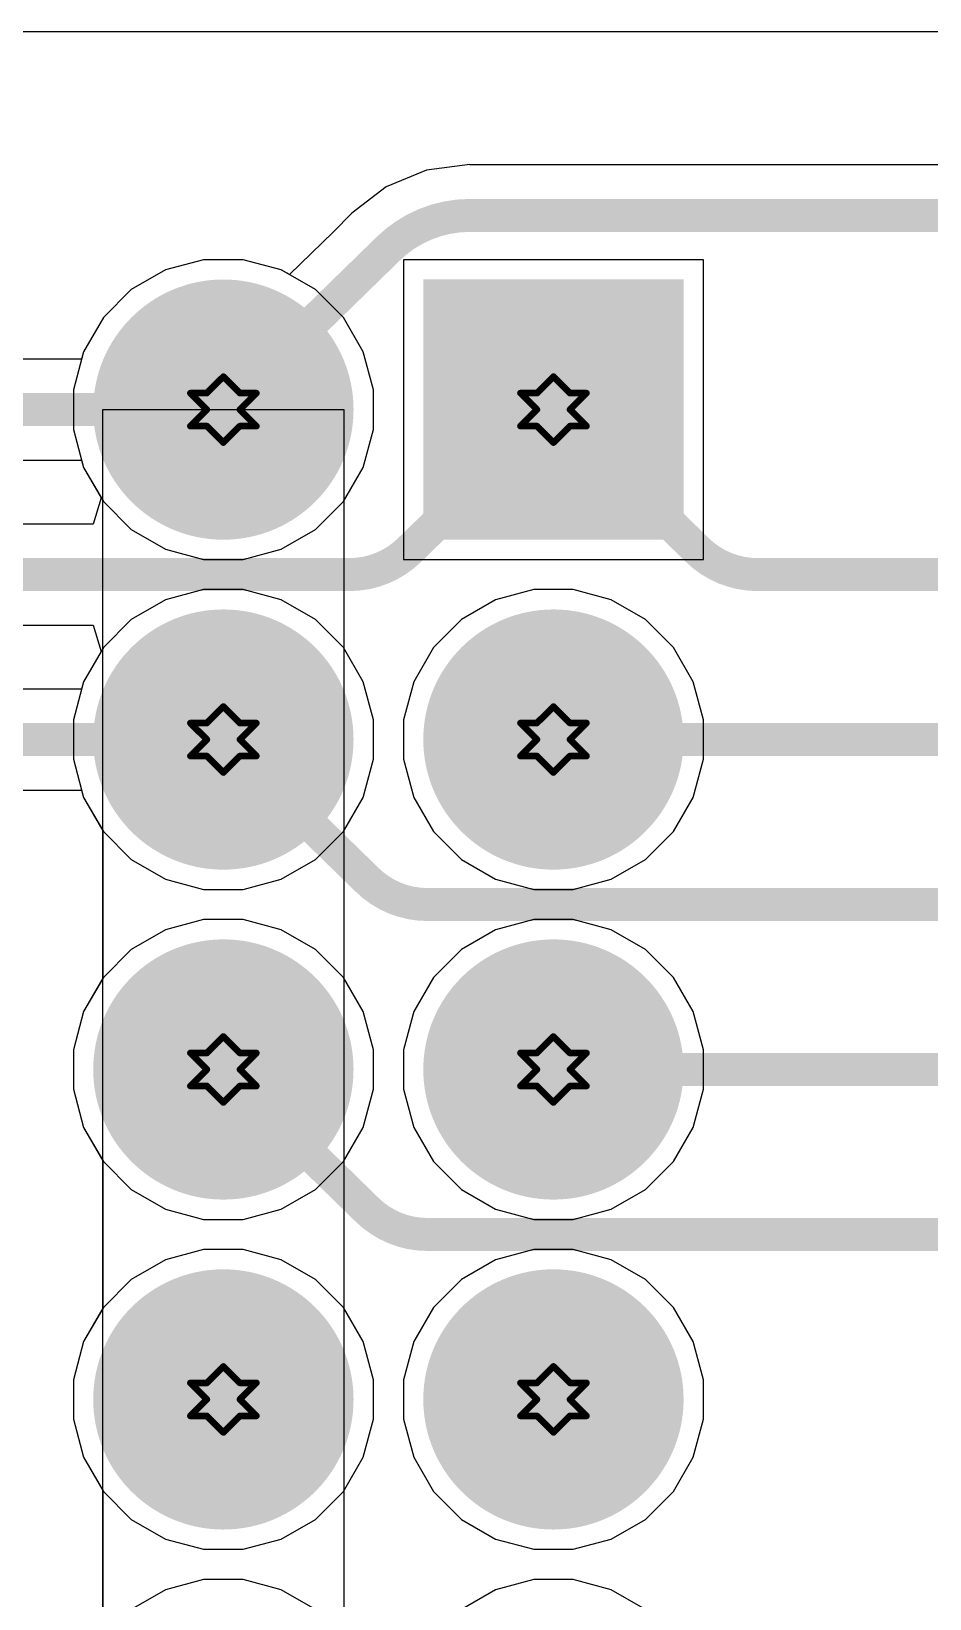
# Model space of a CAD drawing. Header units: inches. Extents: x -0.1 to 10.2, y 0 to 6.5.
# Drawn here: x 1.3166 to 1.5888, y 2.355 to 2.83 of the extents above; entities that cross this region are included whole.
import ezdxf

# ---------------------------------------------------------------- set-up
doc = ezdxf.new("R2010")
doc.units = ezdxf.units.IN
doc.header["$MEASUREMENT"] = 0
for name, color, linetype in [('Bottom Layer', 5, 'Continuous'), ('Bottom Solder', 6, 'Continuous'), ('Drill Drawing', 1, 'Continuous'), ('Multi-Layer', 9, 'Continuous'), ('Pad Holes', 156, 'Continuous'), ('Top Layer', 1, 'Continuous'), ('Top Solder', 216, 'Continuous')]:
    doc.layers.add(name, color=color, linetype=linetype)

# ---------------------------------------------------------------- blocks, each defined once
blk = doc.blocks.new('X9555WV_2_12_6TV01_B_56')
at = {"layer": 'Bottom Layer'}
blk.add_hatch(color=5, dxfattribs=at).paths.add_polyline_path([(-0.514569, 0.08543), (-0.514569, 0.014564), (-0.585435, 0.014564), (-0.585435, 0.08543)])
h = blk.add_hatch(color=5, dxfattribs=at)
edge = h.paths.add_edge_path()
edge.add_arc((-0.450002, 0.049997), 0.035433, 0, 360)
h = blk.add_hatch(color=5, dxfattribs=at)
edge = h.paths.add_edge_path()
edge.add_arc((-0.3500019, 0.049997), 0.035433, 0, 360)
h = blk.add_hatch(color=5, dxfattribs=at)
edge = h.paths.add_edge_path()
edge.add_arc((-0.250002, 0.049997), 0.035433, 0, 360)
h = blk.add_hatch(color=5, dxfattribs=at)
edge = h.paths.add_edge_path()
edge.add_arc((-0.550002, -0.050003), 0.035433, 0, 360)
h = blk.add_hatch(color=5, dxfattribs=at)
edge = h.paths.add_edge_path()
edge.add_arc((-0.450002, -0.050003), 0.035433, 0, 360)
h = blk.add_hatch(color=5, dxfattribs=at)
edge = h.paths.add_edge_path()
edge.add_arc((-0.3500019, -0.0500029), 0.035433, 0, 360)
h = blk.add_hatch(color=5, dxfattribs=at)
edge = h.paths.add_edge_path()
edge.add_arc((-0.250002, -0.050003), 0.035433, 0, 360)
at = {"layer": 'Bottom Solder'}
blk.add_hatch(color=6, dxfattribs=at).paths.add_polyline_path([(-0.510569, 0.08943), (-0.510569, 0.010564), (-0.589435, 0.010564), (-0.589435, 0.08943)])
h = blk.add_hatch(color=6, dxfattribs=at)
edge = h.paths.add_edge_path()
edge.add_arc((-0.450002, 0.049997), 0.039433, 0, 360)
h = blk.add_hatch(color=6, dxfattribs=at)
edge = h.paths.add_edge_path()
edge.add_arc((-0.3500019, 0.049997), 0.039433, 0, 360)
h = blk.add_hatch(color=6, dxfattribs=at)
edge = h.paths.add_edge_path()
edge.add_arc((-0.250002, 0.049997), 0.039433, 0, 360)
h = blk.add_hatch(color=6, dxfattribs=at)
edge = h.paths.add_edge_path()
edge.add_arc((-0.550002, -0.050003), 0.039433, 0, 360)
h = blk.add_hatch(color=6, dxfattribs=at)
edge = h.paths.add_edge_path()
edge.add_arc((-0.450002, -0.050003), 0.039433, 0, 360)
h = blk.add_hatch(color=6, dxfattribs=at)
edge = h.paths.add_edge_path()
edge.add_arc((-0.3500019, -0.0500029), 0.039433, 0, 360)
h = blk.add_hatch(color=6, dxfattribs=at)
edge = h.paths.add_edge_path()
edge.add_arc((-0.250002, -0.050003), 0.039433, 0, 360)
at = {"layer": 'Multi-Layer'}
blk.add_hatch(color=9, dxfattribs=at).paths.add_polyline_path([(-0.514569, 0.08543), (-0.514569, 0.014564), (-0.585435, 0.014564), (-0.585435, 0.08543)])
h = blk.add_hatch(color=9, dxfattribs=at)
edge = h.paths.add_edge_path()
edge.add_arc((-0.450002, 0.049997), 0.035433, 0, 360)
h = blk.add_hatch(color=9, dxfattribs=at)
edge = h.paths.add_edge_path()
edge.add_arc((-0.3500019, 0.049997), 0.035433, 0, 360)
h = blk.add_hatch(color=9, dxfattribs=at)
edge = h.paths.add_edge_path()
edge.add_arc((-0.250002, 0.049997), 0.035433, 0, 360)
h = blk.add_hatch(color=9, dxfattribs=at)
edge = h.paths.add_edge_path()
edge.add_arc((-0.550002, -0.050003), 0.035433, 0, 360)
h = blk.add_hatch(color=9, dxfattribs=at)
edge = h.paths.add_edge_path()
edge.add_arc((-0.450002, -0.050003), 0.035433, 0, 360)
h = blk.add_hatch(color=9, dxfattribs=at)
edge = h.paths.add_edge_path()
edge.add_arc((-0.3500019, -0.0500029), 0.035433, 0, 360)
h = blk.add_hatch(color=9, dxfattribs=at)
edge = h.paths.add_edge_path()
edge.add_arc((-0.250002, -0.050003), 0.035433, 0, 360)
at = {"layer": 'Pad Holes'}
h = blk.add_hatch(color=7, dxfattribs=at)
edge = h.paths.add_edge_path()
edge.add_arc((-0.55, 0.05), 0.021654, 0, 360)
h = blk.add_hatch(color=7, dxfattribs=at)
edge = h.paths.add_edge_path()
edge.add_arc((-0.45, 0.05), 0.021654, 0, 360)
h = blk.add_hatch(color=7, dxfattribs=at)
edge = h.paths.add_edge_path()
edge.add_arc((-0.3499999, 0.05), 0.021654, 0, 360)
h = blk.add_hatch(color=7, dxfattribs=at)
edge = h.paths.add_edge_path()
edge.add_arc((-0.25, 0.05), 0.021654, 0, 360)
h = blk.add_hatch(color=7, dxfattribs=at)
edge = h.paths.add_edge_path()
edge.add_arc((-0.55, -0.05), 0.021654, 0, 360)
h = blk.add_hatch(color=7, dxfattribs=at)
edge = h.paths.add_edge_path()
edge.add_arc((-0.45, -0.05), 0.021654, 0, 360)
h = blk.add_hatch(color=7, dxfattribs=at)
edge = h.paths.add_edge_path()
edge.add_arc((-0.3499999, -0.0499999), 0.021654, 0, 360)
h = blk.add_hatch(color=7, dxfattribs=at)
edge = h.paths.add_edge_path()
edge.add_arc((-0.25, -0.05), 0.021654, 0, 360)
at = {"layer": 'Top Layer'}
blk.add_hatch(color=1, dxfattribs=at).paths.add_polyline_path([(-0.514569, 0.08543), (-0.514569, 0.014564), (-0.585435, 0.014564), (-0.585435, 0.08543)])
h = blk.add_hatch(color=1, dxfattribs=at)
edge = h.paths.add_edge_path()
edge.add_arc((-0.450002, 0.049997), 0.035433, 0, 360)
h = blk.add_hatch(color=1, dxfattribs=at)
edge = h.paths.add_edge_path()
edge.add_arc((-0.3500019, 0.049997), 0.035433, 0, 360)
h = blk.add_hatch(color=1, dxfattribs=at)
edge = h.paths.add_edge_path()
edge.add_arc((-0.250002, 0.049997), 0.035433, 0, 360)
h = blk.add_hatch(color=1, dxfattribs=at)
edge = h.paths.add_edge_path()
edge.add_arc((-0.550002, -0.050003), 0.035433, 0, 360)
h = blk.add_hatch(color=1, dxfattribs=at)
edge = h.paths.add_edge_path()
edge.add_arc((-0.450002, -0.050003), 0.035433, 0, 360)
h = blk.add_hatch(color=1, dxfattribs=at)
edge = h.paths.add_edge_path()
edge.add_arc((-0.3500019, -0.0500029), 0.035433, 0, 360)
h = blk.add_hatch(color=1, dxfattribs=at)
edge = h.paths.add_edge_path()
edge.add_arc((-0.250002, -0.050003), 0.035433, 0, 360)
at = {"layer": 'Top Solder'}
blk.add_hatch(color=216, dxfattribs=at).paths.add_polyline_path([(-0.510569, 0.08943), (-0.510569, 0.010564), (-0.589435, 0.010564), (-0.589435, 0.08943)])
h = blk.add_hatch(color=216, dxfattribs=at)
edge = h.paths.add_edge_path()
edge.add_arc((-0.450002, 0.049997), 0.039433, 0, 360)
h = blk.add_hatch(color=216, dxfattribs=at)
edge = h.paths.add_edge_path()
edge.add_arc((-0.3500019, 0.049997), 0.039433, 0, 360)
h = blk.add_hatch(color=216, dxfattribs=at)
edge = h.paths.add_edge_path()
edge.add_arc((-0.250002, 0.049997), 0.039433, 0, 360)
h = blk.add_hatch(color=216, dxfattribs=at)
edge = h.paths.add_edge_path()
edge.add_arc((-0.550002, -0.050003), 0.039433, 0, 360)
h = blk.add_hatch(color=216, dxfattribs=at)
edge = h.paths.add_edge_path()
edge.add_arc((-0.450002, -0.050003), 0.039433, 0, 360)
h = blk.add_hatch(color=216, dxfattribs=at)
edge = h.paths.add_edge_path()
edge.add_arc((-0.3500019, -0.0500029), 0.039433, 0, 360)
h = blk.add_hatch(color=216, dxfattribs=at)
edge = h.paths.add_edge_path()
edge.add_arc((-0.250002, -0.050003), 0.039433, 0, 360)

msp = doc.modelspace()

# ---------------------------------------------------------------- linework, layer by layer
at = {"layer": 'Bottom Layer'}
for p, q in [((0.0152939, 2.83), (4.4234547, 2.83)), ((1.4494945, 2.7896446), (1.4363377, 2.7879125)), ((1.4495393, 2.7895036), (1.4494945, 2.7896446)), ((2.242544, 2.7895036), (1.4495393, 2.7895036)), ((1.4363377, 2.7879125), (1.4240774, 2.7828341)), ((1.4240774, 2.7828341), (1.413681, 2.7748566)), ((1.4136809, 2.7748567), (1.408042, 2.7691815)), ((1.413681, 2.7748566), (1.4136809, 2.7748567)), ((1.408042, 2.7691815), (1.3948114, 2.756264)), ((1.3688183, 2.7607893), (1.3572632, 2.7576931)), ((1.3807811, 2.7607893), (1.3688183, 2.7607893)), ((1.3923362, 2.7576931), (1.3807811, 2.7607893)), ((1.3572632, 2.7576931), (1.3469032, 2.7517117)), ((1.3948114, 2.756264), (1.3923362, 2.7576931)), ((1.3469032, 2.7517117), (1.3384443, 2.7432528)), ((1.3384443, 2.7432528), (1.3324629, 2.7328928)), ((1.3324629, 2.7328928), (1.3318615, 2.7306482)), ((1.3318615, 2.7306482), (0.9933067, 2.7306482)), ((1.3383028, 2.2816161), (1.3383028, 2.7153543)), ((1.3383028, 2.7153543), (1.4113028, 2.7153543)), ((1.4113028, 2.7153543), (1.4113028, 2.2816161)), ((0.9933067, 2.7000604), (1.3318625, 2.7000604)), ((1.3318625, 2.7000604), (1.3324629, 2.6978198)), ((1.3324629, 2.6978198), (1.3377609, 2.6886434)), ((1.3377609, 2.6886434), (1.3353643, 2.6806434)), ((1.3353643, 2.6806434), (0.8938316, 2.6806434)), ((0.8938316, 2.6500556), (1.3353466, 2.6500556)), ((1.3353466, 2.6500556), (1.3377531, 2.6420556)), ((1.3377531, 2.6420556), (1.3324629, 2.6328928)), ((1.3324629, 2.6328928), (1.3318615, 2.6306482)), ((1.3318615, 2.6306482), (0.935433, 2.6306482)), ((0.935433, 2.6000604), (1.3318625, 2.6000604)), ((1.3318625, 2.6000604), (1.3324629, 2.5978198)), ((1.3324629, 2.5978198), (1.3383028, 2.5877049)), ((1.3383028, 2.5877049), (1.3383028, 2.5430074)), ((1.3383028, 2.5430074), (1.332463, 2.5328927)), ((1.332463, 2.5328927), (1.3293668, 2.5213376)), ((1.3293668, 2.5213376), (1.3293668, 2.5093748)), ((1.3293668, 2.5093748), (1.332463, 2.4978197)), ((1.332463, 2.4978197), (1.3383028, 2.487705)), ((1.3383028, 2.487705), (1.3383028, 2.4430077)), ((1.3383028, 2.4430077), (1.3324629, 2.4328928)), ((1.3324629, 2.4328928), (1.3293667, 2.4213377)), ((1.3293667, 2.4213377), (1.3293667, 2.4093749)), ((1.3293667, 2.4093749), (1.3324629, 2.3978198)), ((1.3324629, 2.3978198), (1.3383028, 2.3877049)), ((1.3383028, 2.3877049), (1.3383028, 2.3430077))]:
    msp.add_line(p, q, dxfattribs=at)
at = {"layer": 'Bottom Layer', "const_width": 0.01}
for points in [[(1.4245446, 2.7639223, -0.1980702485050848), (1.4494945, 2.7742097)], [(1.4312944, 2.6728736, -0.1975613596930076), (1.4129949, 2.6653494)], [(1.5366055, 2.6653543, -0.1975613596930076), (1.518306, 2.6728785)], [(1.4366075, 2.5653523, -0.1975613596930074), (1.418308, 2.5728765)], [(1.4366076, 2.4653522, -0.1975613596930074), (1.4183081, 2.4728764)]]:
    msp.add_lwpolyline(points, format="xyb", dxfattribs=at)
for points in [[(1.4494945, 2.7742096), (1.4495392, 2.7742097)], [(1.4495392, 2.7742097), (2.2425441, 2.7742097)], [(1.3748027, 2.7153543), (1.4243573, 2.7637363)], [(1.4243573, 2.7637363), (1.4245446, 2.7639223)], [(0.9933067, 2.7153543), (1.3747977, 2.7153543)], [(1.4314328, 2.6730106), (1.4747977, 2.7153494)], [(1.4748027, 2.7153543), (1.5181676, 2.6730155)], [(0.8938316, 2.6653495), (1.4129501, 2.6653495)], [(1.5366503, 2.6653544), (2.3578768, 2.6653544)], [(0.9198815, 2.6153543), (1.3748027, 2.6153543)], [(1.3747997, 2.6153523), (1.3748027, 2.6153543)], [(1.3748027, 2.6153543), (1.4181696, 2.5730135)], [(1.4748027, 2.6153543), (1.8647634, 2.6153543)], [(1.4181696, 2.5730135), (1.418308, 2.5728765)], [(1.4366075, 2.5653523), (2.2578768, 2.5653523)], [(1.3747998, 2.5153522), (1.3748028, 2.5153542)], [(1.3748028, 2.5153542), (1.4181697, 2.4730134)], [(1.4748027, 2.5153543), (1.9647634, 2.5153543)], [(1.4181697, 2.4730134), (1.4183081, 2.4728764)], [(1.4366076, 2.4653522), (1.4366524, 2.4653523)], [(1.4366524, 2.4653523), (1.9147634, 2.4653523)]]:
    msp.add_lwpolyline(points, dxfattribs=at)
at = {"layer": 'Bottom Layer', "const_width": 0.005}
for points in [[(1.4469945, 2.7742097, 1), (1.4519945, 2.7742097, 1)], [(1.4469945, 2.7742096, 1), (1.4519945, 2.7742096, 1)], [(1.4470392, 2.7742097, 1), (1.4520392, 2.7742097, 1)], [(1.4470392, 2.7742097, 1), (1.4520392, 2.7742097, 1)], [(1.4218573, 2.7637363, 1), (1.4268573, 2.7637363, 1)], [(1.4218573, 2.7637363, 1), (1.4268573, 2.7637363, 1)], [(1.4220446, 2.7639223, 1), (1.4270446, 2.7639223, 1)], [(1.4220446, 2.7639223, 1), (1.4270446, 2.7639223, 1)], [(1.3722977, 2.7153543, 1), (1.3772977, 2.7153543, 1)], [(1.3723027, 2.7153543, 1), (1.3773027, 2.7153543, 1)], [(1.4722977, 2.7153494, 1), (1.4772977, 2.7153494, 1)], [(1.4723027, 2.7153543, 1), (1.4773027, 2.7153543, 1)], [(1.4287944, 2.6728736, 1), (1.4337944, 2.6728736, 1)], [(1.4289328, 2.6730106, 1), (1.4339328, 2.6730106, 1)], [(1.5156676, 2.6730155, 1), (1.5206676, 2.6730155, 1)], [(1.515806, 2.6728785, 1), (1.520806, 2.6728785, 1)], [(1.4104501, 2.6653495, 1), (1.4154501, 2.6653495, 1)], [(1.4104949, 2.6653494, 1), (1.4154949, 2.6653494, 1)], [(1.5341055, 2.6653543, 1), (1.5391055, 2.6653543, 1)], [(1.5341503, 2.6653544, 1), (1.5391503, 2.6653544, 1)], [(1.3722997, 2.6153523, 1), (1.3772997, 2.6153523, 1)], [(1.3723027, 2.6153543, 1), (1.3773027, 2.6153543, 1)], [(1.3723027, 2.6153543, 1), (1.3773027, 2.6153543, 1)], [(1.3723027, 2.6153543, 1), (1.3773027, 2.6153543, 1)], [(1.4723027, 2.6153543, 1), (1.4773027, 2.6153543, 1)], [(1.4156696, 2.5730135, 1), (1.4206696, 2.5730135, 1)], [(1.4156696, 2.5730135, 1), (1.4206696, 2.5730135, 1)], [(1.415808, 2.5728765, 1), (1.420808, 2.5728765, 1)], [(1.415808, 2.5728765, 1), (1.420808, 2.5728765, 1)], [(1.4341075, 2.5653523, 1), (1.4391075, 2.5653523, 1)], [(1.4341075, 2.5653523, 1), (1.4391075, 2.5653523, 1)], [(1.3722998, 2.5153522, 1), (1.3772998, 2.5153522, 1)], [(1.3723028, 2.5153542, 1), (1.3773028, 2.5153542, 1)], [(1.3723028, 2.5153542, 1), (1.3773028, 2.5153542, 1)], [(1.4723027, 2.5153543, 1), (1.4773027, 2.5153543, 1)], [(1.4156697, 2.4730134, 1), (1.4206697, 2.4730134, 1)], [(1.4156697, 2.4730134, 1), (1.4206697, 2.4730134, 1)], [(1.4158081, 2.4728764, 1), (1.4208081, 2.4728764, 1)], [(1.4158081, 2.4728764, 1), (1.4208081, 2.4728764, 1)], [(1.4341076, 2.4653522, 1), (1.4391076, 2.4653522, 1)], [(1.4341076, 2.4653522, 1), (1.4391076, 2.4653522, 1)], [(1.4341524, 2.4653523, 1), (1.4391524, 2.4653523, 1)], [(1.4341524, 2.4653523, 1), (1.4391524, 2.4653523, 1)]]:
    msp.add_lwpolyline(points, format="xyb", close=True, dxfattribs=at)
at = {"layer": 'Drill Drawing', "const_width": 0.002}
for points in [[(1.3698027, 2.7203543), (1.3748027, 2.7253543)], [(1.3748027, 2.7253543), (1.3798027, 2.7203543)], [(1.4698027, 2.7203543), (1.4748027, 2.7253543)], [(1.4748027, 2.7253543), (1.4798027, 2.7203543)], [(1.3648027, 2.7203543), (1.3698027, 2.7153543)], [(1.3648027, 2.7203543), (1.3698027, 2.7203543)], [(1.3798027, 2.7203543), (1.3848027, 2.7203543)], [(1.3798027, 2.7153543), (1.3848027, 2.7203543)], [(1.4648027, 2.7203543), (1.4698027, 2.7153543)], [(1.4648027, 2.7203543), (1.4698027, 2.7203543)], [(1.4798027, 2.7203543), (1.4848027, 2.7203543)], [(1.4798027, 2.7153543), (1.4848027, 2.7203543)], [(1.3648027, 2.7103543), (1.3698027, 2.7153543)], [(1.3798027, 2.7153543), (1.3848027, 2.7103543)], [(1.4648027, 2.7103543), (1.4698027, 2.7153543)], [(1.4798027, 2.7153543), (1.4848027, 2.7103543)], [(1.3648027, 2.7103543), (1.3698027, 2.7103543)], [(1.3698027, 2.7103543), (1.3748027, 2.7053543)], [(1.3748027, 2.7053543), (1.3798027, 2.7103543)], [(1.3798027, 2.7103543), (1.3848027, 2.7103543)], [(1.4648027, 2.7103543), (1.4698027, 2.7103543)], [(1.4698027, 2.7103543), (1.4748027, 2.7053543)], [(1.4748027, 2.7053543), (1.4798027, 2.7103543)], [(1.4798027, 2.7103543), (1.4848027, 2.7103543)], [(1.3698027, 2.6203543), (1.3748027, 2.6253543)], [(1.3748027, 2.6253543), (1.3798027, 2.6203543)], [(1.4698027, 2.6203543), (1.4748027, 2.6253543)], [(1.4748027, 2.6253543), (1.4798027, 2.6203543)], [(1.3648027, 2.6203543), (1.3698027, 2.6153543)], [(1.3648027, 2.6203543), (1.3698027, 2.6203543)], [(1.3798027, 2.6203543), (1.3848027, 2.6203543)], [(1.3798027, 2.6153543), (1.3848027, 2.6203543)], [(1.4648027, 2.6203543), (1.4698027, 2.6153543)], [(1.4648027, 2.6203543), (1.4698027, 2.6203543)], [(1.4798027, 2.6203543), (1.4848027, 2.6203543)], [(1.4798027, 2.6153543), (1.4848027, 2.6203543)], [(1.3648027, 2.6103543), (1.3698027, 2.6153543)], [(1.3798027, 2.6153543), (1.3848027, 2.6103543)], [(1.4648027, 2.6103543), (1.4698027, 2.6153543)], [(1.4798027, 2.6153543), (1.4848027, 2.6103543)], [(1.3648027, 2.6103543), (1.3698027, 2.6103543)], [(1.3698027, 2.6103543), (1.3748027, 2.6053543)], [(1.3748027, 2.6053543), (1.3798027, 2.6103543)], [(1.3798027, 2.6103543), (1.3848027, 2.6103543)], [(1.4648027, 2.6103543), (1.4698027, 2.6103543)], [(1.4698027, 2.6103543), (1.4748027, 2.6053543)], [(1.4748027, 2.6053543), (1.4798027, 2.6103543)], [(1.4798027, 2.6103543), (1.4848027, 2.6103543)], [(1.3698028, 2.5203542), (1.3748028, 2.5253542)], [(1.3748028, 2.5253542), (1.3798028, 2.5203542)], [(1.4698027, 2.5203542), (1.4748027, 2.5253542)], [(1.4748027, 2.5253542), (1.4798027, 2.5203542)], [(1.3648028, 2.5203542), (1.3698028, 2.5153542)], [(1.3648028, 2.5203542), (1.3698028, 2.5203542)], [(1.3798028, 2.5203542), (1.3848028, 2.5203542)], [(1.3798028, 2.5153542), (1.3848028, 2.5203542)], [(1.4648027, 2.5203542), (1.4698027, 2.5153542)], [(1.4648027, 2.5203542), (1.4698027, 2.5203542)], [(1.4798027, 2.5203542), (1.4848027, 2.5203542)], [(1.4798027, 2.5153542), (1.4848027, 2.5203542)], [(1.3648028, 2.5103542), (1.3698028, 2.5153542)], [(1.3798028, 2.5153542), (1.3848028, 2.5103542)], [(1.4648027, 2.5103542), (1.4698027, 2.5153542)], [(1.4798027, 2.5153542), (1.4848027, 2.5103542)], [(1.3648028, 2.5103542), (1.3698028, 2.5103542)], [(1.3698028, 2.5103542), (1.3748028, 2.5053542)], [(1.3748028, 2.5053542), (1.3798028, 2.5103542)], [(1.3798028, 2.5103542), (1.3848028, 2.5103542)], [(1.4648027, 2.5103542), (1.4698027, 2.5103542)], [(1.4698027, 2.5103542), (1.4748027, 2.5053542)], [(1.4748027, 2.5053542), (1.4798027, 2.5103542)], [(1.4798027, 2.5103542), (1.4848027, 2.5103542)], [(1.3698027, 2.4203543), (1.3748027, 2.4253543)], [(1.3748027, 2.4253543), (1.3798027, 2.4203543)], [(1.4698027, 2.4203543), (1.4748027, 2.4253543)], [(1.4748027, 2.4253543), (1.4798027, 2.4203543)], [(1.3648027, 2.4203543), (1.3698027, 2.4153543)], [(1.3648027, 2.4203543), (1.3698027, 2.4203543)], [(1.3798027, 2.4203543), (1.3848027, 2.4203543)], [(1.3798027, 2.4153543), (1.3848027, 2.4203543)], [(1.4648027, 2.4203543), (1.4698027, 2.4153543)], [(1.4648027, 2.4203543), (1.4698027, 2.4203543)], [(1.4798027, 2.4203543), (1.4848027, 2.4203543)], [(1.4798027, 2.4153543), (1.4848027, 2.4203543)], [(1.3648027, 2.4103543), (1.3698027, 2.4153543)], [(1.3798027, 2.4153543), (1.3848027, 2.4103543)], [(1.4648027, 2.4103543), (1.4698027, 2.4153543)], [(1.4798027, 2.4153543), (1.4848027, 2.4103543)], [(1.3648027, 2.4103543), (1.3698027, 2.4103543)], [(1.3698027, 2.4103543), (1.3748027, 2.4053543)], [(1.3748027, 2.4053543), (1.3798027, 2.4103543)], [(1.3798027, 2.4103543), (1.3848027, 2.4103543)], [(1.4648027, 2.4103543), (1.4698027, 2.4103543)], [(1.4698027, 2.4103543), (1.4748027, 2.4053543)], [(1.4748027, 2.4053543), (1.4798027, 2.4103543)], [(1.4798027, 2.4103543), (1.4848027, 2.4103543)]]:
    msp.add_lwpolyline(points, dxfattribs=at)
at = {"layer": 'Drill Drawing', "const_width": 0.001}
for points in [[(1.3743027, 2.7253543, 1), (1.3753027, 2.7253543, 1)], [(1.3743027, 2.7253543, 1), (1.3753027, 2.7253543, 1)], [(1.4743027, 2.7253543, 1), (1.4753027, 2.7253543, 1)], [(1.4743027, 2.7253543, 1), (1.4753027, 2.7253543, 1)], [(1.3643027, 2.7203543, 1), (1.3653027, 2.7203543, 1)], [(1.3643027, 2.7203543, 1), (1.3653027, 2.7203543, 1)], [(1.3693027, 2.7203543, 1), (1.3703027, 2.7203543, 1)], [(1.3693027, 2.7203543, 1), (1.3703027, 2.7203543, 1)], [(1.3793027, 2.7203543, 1), (1.3803027, 2.7203543, 1)], [(1.3793027, 2.7203543, 1), (1.3803027, 2.7203543, 1)], [(1.3843027, 2.7203543, 1), (1.3853027, 2.7203543, 1)], [(1.3843027, 2.7203543, 1), (1.3853027, 2.7203543, 1)], [(1.4643027, 2.7203543, 1), (1.4653027, 2.7203543, 1)], [(1.4643027, 2.7203543, 1), (1.4653027, 2.7203543, 1)], [(1.4693027, 2.7203543, 1), (1.4703027, 2.7203543, 1)], [(1.4693027, 2.7203543, 1), (1.4703027, 2.7203543, 1)], [(1.4793027, 2.7203543, 1), (1.4803027, 2.7203543, 1)], [(1.4793027, 2.7203543, 1), (1.4803027, 2.7203543, 1)], [(1.4843027, 2.7203543, 1), (1.4853027, 2.7203543, 1)], [(1.4843027, 2.7203543, 1), (1.4853027, 2.7203543, 1)], [(1.3693027, 2.7153543, 1), (1.3703027, 2.7153543, 1)], [(1.3693027, 2.7153543, 1), (1.3703027, 2.7153543, 1)], [(1.3793027, 2.7153543, 1), (1.3803027, 2.7153543, 1)], [(1.3793027, 2.7153543, 1), (1.3803027, 2.7153543, 1)], [(1.4693027, 2.7153543, 1), (1.4703027, 2.7153543, 1)], [(1.4693027, 2.7153543, 1), (1.4703027, 2.7153543, 1)], [(1.4793027, 2.7153543, 1), (1.4803027, 2.7153543, 1)], [(1.4793027, 2.7153543, 1), (1.4803027, 2.7153543, 1)], [(1.3643027, 2.7103543, 1), (1.3653027, 2.7103543, 1)], [(1.3643027, 2.7103543, 1), (1.3653027, 2.7103543, 1)], [(1.3693027, 2.7103543, 1), (1.3703027, 2.7103543, 1)], [(1.3693027, 2.7103543, 1), (1.3703027, 2.7103543, 1)], [(1.3793027, 2.7103543, 1), (1.3803027, 2.7103543, 1)], [(1.3793027, 2.7103543, 1), (1.3803027, 2.7103543, 1)], [(1.3843027, 2.7103543, 1), (1.3853027, 2.7103543, 1)], [(1.3843027, 2.7103543, 1), (1.3853027, 2.7103543, 1)], [(1.4643027, 2.7103543, 1), (1.4653027, 2.7103543, 1)], [(1.4643027, 2.7103543, 1), (1.4653027, 2.7103543, 1)], [(1.4693027, 2.7103543, 1), (1.4703027, 2.7103543, 1)], [(1.4693027, 2.7103543, 1), (1.4703027, 2.7103543, 1)], [(1.4793027, 2.7103543, 1), (1.4803027, 2.7103543, 1)], [(1.4793027, 2.7103543, 1), (1.4803027, 2.7103543, 1)], [(1.4843027, 2.7103543, 1), (1.4853027, 2.7103543, 1)], [(1.4843027, 2.7103543, 1), (1.4853027, 2.7103543, 1)], [(1.3743027, 2.7053543, 1), (1.3753027, 2.7053543, 1)], [(1.3743027, 2.7053543, 1), (1.3753027, 2.7053543, 1)], [(1.4743027, 2.7053543, 1), (1.4753027, 2.7053543, 1)], [(1.4743027, 2.7053543, 1), (1.4753027, 2.7053543, 1)], [(1.3743027, 2.6253543, 1), (1.3753027, 2.6253543, 1)], [(1.3743027, 2.6253543, 1), (1.3753027, 2.6253543, 1)], [(1.4743027, 2.6253543, 1), (1.4753027, 2.6253543, 1)], [(1.4743027, 2.6253543, 1), (1.4753027, 2.6253543, 1)], [(1.3643027, 2.6203543, 1), (1.3653027, 2.6203543, 1)], [(1.3643027, 2.6203543, 1), (1.3653027, 2.6203543, 1)], [(1.3693027, 2.6203543, 1), (1.3703027, 2.6203543, 1)], [(1.3693027, 2.6203543, 1), (1.3703027, 2.6203543, 1)], [(1.3793027, 2.6203543, 1), (1.3803027, 2.6203543, 1)], [(1.3793027, 2.6203543, 1), (1.3803027, 2.6203543, 1)], [(1.3843027, 2.6203543, 1), (1.3853027, 2.6203543, 1)], [(1.3843027, 2.6203543, 1), (1.3853027, 2.6203543, 1)], [(1.4643027, 2.6203543, 1), (1.4653027, 2.6203543, 1)], [(1.4643027, 2.6203543, 1), (1.4653027, 2.6203543, 1)], [(1.4693027, 2.6203543, 1), (1.4703027, 2.6203543, 1)], [(1.4693027, 2.6203543, 1), (1.4703027, 2.6203543, 1)], [(1.4793027, 2.6203543, 1), (1.4803027, 2.6203543, 1)], [(1.4793027, 2.6203543, 1), (1.4803027, 2.6203543, 1)], [(1.4843027, 2.6203543, 1), (1.4853027, 2.6203543, 1)], [(1.4843027, 2.6203543, 1), (1.4853027, 2.6203543, 1)], [(1.3693027, 2.6153543, 1), (1.3703027, 2.6153543, 1)], [(1.3693027, 2.6153543, 1), (1.3703027, 2.6153543, 1)], [(1.3793027, 2.6153543, 1), (1.3803027, 2.6153543, 1)], [(1.3793027, 2.6153543, 1), (1.3803027, 2.6153543, 1)], [(1.4693027, 2.6153543, 1), (1.4703027, 2.6153543, 1)], [(1.4693027, 2.6153543, 1), (1.4703027, 2.6153543, 1)], [(1.4793027, 2.6153543, 1), (1.4803027, 2.6153543, 1)], [(1.4793027, 2.6153543, 1), (1.4803027, 2.6153543, 1)], [(1.3643027, 2.6103543, 1), (1.3653027, 2.6103543, 1)], [(1.3643027, 2.6103543, 1), (1.3653027, 2.6103543, 1)], [(1.3693027, 2.6103543, 1), (1.3703027, 2.6103543, 1)], [(1.3693027, 2.6103543, 1), (1.3703027, 2.6103543, 1)], [(1.3793027, 2.6103543, 1), (1.3803027, 2.6103543, 1)], [(1.3793027, 2.6103543, 1), (1.3803027, 2.6103543, 1)], [(1.3843027, 2.6103543, 1), (1.3853027, 2.6103543, 1)], [(1.3843027, 2.6103543, 1), (1.3853027, 2.6103543, 1)], [(1.4643027, 2.6103543, 1), (1.4653027, 2.6103543, 1)], [(1.4643027, 2.6103543, 1), (1.4653027, 2.6103543, 1)], [(1.4693027, 2.6103543, 1), (1.4703027, 2.6103543, 1)], [(1.4693027, 2.6103543, 1), (1.4703027, 2.6103543, 1)], [(1.4793027, 2.6103543, 1), (1.4803027, 2.6103543, 1)], [(1.4793027, 2.6103543, 1), (1.4803027, 2.6103543, 1)], [(1.4843027, 2.6103543, 1), (1.4853027, 2.6103543, 1)], [(1.4843027, 2.6103543, 1), (1.4853027, 2.6103543, 1)], [(1.3743027, 2.6053543, 1), (1.3753027, 2.6053543, 1)], [(1.3743027, 2.6053543, 1), (1.3753027, 2.6053543, 1)], [(1.4743027, 2.6053543, 1), (1.4753027, 2.6053543, 1)], [(1.4743027, 2.6053543, 1), (1.4753027, 2.6053543, 1)], [(1.3743028, 2.5253542, 1), (1.3753028, 2.5253542, 1)], [(1.3743028, 2.5253542, 1), (1.3753028, 2.5253542, 1)], [(1.4743027, 2.5253542, 1), (1.4753027, 2.5253542, 1)], [(1.4743027, 2.5253542, 1), (1.4753027, 2.5253542, 1)], [(1.3643028, 2.5203542, 1), (1.3653028, 2.5203542, 1)], [(1.3643028, 2.5203542, 1), (1.3653028, 2.5203542, 1)], [(1.3693028, 2.5203542, 1), (1.3703028, 2.5203542, 1)], [(1.3693028, 2.5203542, 1), (1.3703028, 2.5203542, 1)], [(1.3793028, 2.5203542, 1), (1.3803028, 2.5203542, 1)], [(1.3793028, 2.5203542, 1), (1.3803028, 2.5203542, 1)], [(1.3843028, 2.5203542, 1), (1.3853028, 2.5203542, 1)], [(1.3843028, 2.5203542, 1), (1.3853028, 2.5203542, 1)], [(1.4643027, 2.5203542, 1), (1.4653027, 2.5203542, 1)], [(1.4643027, 2.5203542, 1), (1.4653027, 2.5203542, 1)], [(1.4693027, 2.5203542, 1), (1.4703027, 2.5203542, 1)], [(1.4693027, 2.5203542, 1), (1.4703027, 2.5203542, 1)], [(1.4793027, 2.5203542, 1), (1.4803027, 2.5203542, 1)], [(1.4793027, 2.5203542, 1), (1.4803027, 2.5203542, 1)], [(1.4843027, 2.5203542, 1), (1.4853027, 2.5203542, 1)], [(1.4843027, 2.5203542, 1), (1.4853027, 2.5203542, 1)], [(1.3693028, 2.5153542, 1), (1.3703028, 2.5153542, 1)], [(1.3693028, 2.5153542, 1), (1.3703028, 2.5153542, 1)], [(1.3793028, 2.5153542, 1), (1.3803028, 2.5153542, 1)], [(1.3793028, 2.5153542, 1), (1.3803028, 2.5153542, 1)], [(1.4693027, 2.5153542, 1), (1.4703027, 2.5153542, 1)], [(1.4693027, 2.5153542, 1), (1.4703027, 2.5153542, 1)], [(1.4793027, 2.5153542, 1), (1.4803027, 2.5153542, 1)], [(1.4793027, 2.5153542, 1), (1.4803027, 2.5153542, 1)], [(1.3643028, 2.5103542, 1), (1.3653028, 2.5103542, 1)], [(1.3643028, 2.5103542, 1), (1.3653028, 2.5103542, 1)], [(1.3693028, 2.5103542, 1), (1.3703028, 2.5103542, 1)], [(1.3693028, 2.5103542, 1), (1.3703028, 2.5103542, 1)], [(1.3793028, 2.5103542, 1), (1.3803028, 2.5103542, 1)], [(1.3793028, 2.5103542, 1), (1.3803028, 2.5103542, 1)], [(1.3843028, 2.5103542, 1), (1.3853028, 2.5103542, 1)], [(1.3843028, 2.5103542, 1), (1.3853028, 2.5103542, 1)], [(1.4643027, 2.5103542, 1), (1.4653027, 2.5103542, 1)], [(1.4643027, 2.5103542, 1), (1.4653027, 2.5103542, 1)], [(1.4693027, 2.5103542, 1), (1.4703027, 2.5103542, 1)], [(1.4693027, 2.5103542, 1), (1.4703027, 2.5103542, 1)], [(1.4793027, 2.5103542, 1), (1.4803027, 2.5103542, 1)], [(1.4793027, 2.5103542, 1), (1.4803027, 2.5103542, 1)], [(1.4843027, 2.5103542, 1), (1.4853027, 2.5103542, 1)], [(1.4843027, 2.5103542, 1), (1.4853027, 2.5103542, 1)], [(1.3743028, 2.5053542, 1), (1.3753028, 2.5053542, 1)], [(1.3743028, 2.5053542, 1), (1.3753028, 2.5053542, 1)], [(1.4743027, 2.5053542, 1), (1.4753027, 2.5053542, 1)], [(1.4743027, 2.5053542, 1), (1.4753027, 2.5053542, 1)], [(1.3743027, 2.4253543, 1), (1.3753027, 2.4253543, 1)], [(1.3743027, 2.4253543, 1), (1.3753027, 2.4253543, 1)], [(1.4743027, 2.4253543, 1), (1.4753027, 2.4253543, 1)], [(1.4743027, 2.4253543, 1), (1.4753027, 2.4253543, 1)], [(1.3643027, 2.4203543, 1), (1.3653027, 2.4203543, 1)], [(1.3643027, 2.4203543, 1), (1.3653027, 2.4203543, 1)], [(1.3693027, 2.4203543, 1), (1.3703027, 2.4203543, 1)], [(1.3693027, 2.4203543, 1), (1.3703027, 2.4203543, 1)], [(1.3793027, 2.4203543, 1), (1.3803027, 2.4203543, 1)], [(1.3793027, 2.4203543, 1), (1.3803027, 2.4203543, 1)], [(1.3843027, 2.4203543, 1), (1.3853027, 2.4203543, 1)], [(1.3843027, 2.4203543, 1), (1.3853027, 2.4203543, 1)], [(1.4643027, 2.4203543, 1), (1.4653027, 2.4203543, 1)], [(1.4643027, 2.4203543, 1), (1.4653027, 2.4203543, 1)], [(1.4693027, 2.4203543, 1), (1.4703027, 2.4203543, 1)], [(1.4693027, 2.4203543, 1), (1.4703027, 2.4203543, 1)], [(1.4793027, 2.4203543, 1), (1.4803027, 2.4203543, 1)], [(1.4793027, 2.4203543, 1), (1.4803027, 2.4203543, 1)], [(1.4843027, 2.4203543, 1), (1.4853027, 2.4203543, 1)], [(1.4843027, 2.4203543, 1), (1.4853027, 2.4203543, 1)], [(1.3693027, 2.4153543, 1), (1.3703027, 2.4153543, 1)], [(1.3693027, 2.4153543, 1), (1.3703027, 2.4153543, 1)], [(1.3793027, 2.4153543, 1), (1.3803027, 2.4153543, 1)], [(1.3793027, 2.4153543, 1), (1.3803027, 2.4153543, 1)], [(1.4693027, 2.4153543, 1), (1.4703027, 2.4153543, 1)], [(1.4693027, 2.4153543, 1), (1.4703027, 2.4153543, 1)], [(1.4793027, 2.4153543, 1), (1.4803027, 2.4153543, 1)], [(1.4793027, 2.4153543, 1), (1.4803027, 2.4153543, 1)], [(1.3643027, 2.4103543, 1), (1.3653027, 2.4103543, 1)], [(1.3643027, 2.4103543, 1), (1.3653027, 2.4103543, 1)], [(1.3693027, 2.4103543, 1), (1.3703027, 2.4103543, 1)], [(1.3693027, 2.4103543, 1), (1.3703027, 2.4103543, 1)], [(1.3793027, 2.4103543, 1), (1.3803027, 2.4103543, 1)], [(1.3793027, 2.4103543, 1), (1.3803027, 2.4103543, 1)], [(1.3843027, 2.4103543, 1), (1.3853027, 2.4103543, 1)], [(1.3843027, 2.4103543, 1), (1.3853027, 2.4103543, 1)], [(1.4643027, 2.4103543, 1), (1.4653027, 2.4103543, 1)], [(1.4643027, 2.4103543, 1), (1.4653027, 2.4103543, 1)], [(1.4693027, 2.4103543, 1), (1.4703027, 2.4103543, 1)], [(1.4693027, 2.4103543, 1), (1.4703027, 2.4103543, 1)], [(1.4793027, 2.4103543, 1), (1.4803027, 2.4103543, 1)], [(1.4793027, 2.4103543, 1), (1.4803027, 2.4103543, 1)], [(1.4843027, 2.4103543, 1), (1.4853027, 2.4103543, 1)], [(1.4843027, 2.4103543, 1), (1.4853027, 2.4103543, 1)], [(1.3743027, 2.4053543, 1), (1.3753027, 2.4053543, 1)], [(1.3743027, 2.4053543, 1), (1.3753027, 2.4053543, 1)], [(1.4743027, 2.4053543, 1), (1.4753027, 2.4053543, 1)], [(1.4743027, 2.4053543, 1), (1.4753027, 2.4053543, 1)]]:
    msp.add_lwpolyline(points, format="xyb", close=True, dxfattribs=at)
at = {"layer": 'Top Layer'}
for p, q in [((0.255, 2.8299999), (4.4253229, 2.8299999)), ((1.3688183, 2.7607893), (1.3572632, 2.7576931)), ((1.3807811, 2.7607893), (1.3688183, 2.7607893)), ((1.3923362, 2.7576931), (1.3807811, 2.7607893)), ((1.5202327, 2.7607893), (1.4293667, 2.7607893)), ((1.4293667, 2.7607893), (1.4293667, 2.6699233)), ((1.5202327, 2.6699233), (1.5202327, 2.7607893)), ((1.3572632, 2.7576931), (1.3469032, 2.7517117)), ((1.4026962, 2.7517117), (1.3923362, 2.7576931)), ((1.3469032, 2.7517117), (1.3384443, 2.7432528)), ((1.4111551, 2.7432528), (1.4026962, 2.7517117)), ((1.3384443, 2.7432528), (1.3324629, 2.7328928)), ((1.4171365, 2.7328928), (1.4111551, 2.7432528)), ((1.3324629, 2.7328928), (1.3293667, 2.7213377)), ((1.4202327, 2.7213377), (1.4171365, 2.7328928)), ((1.3293667, 2.7213377), (1.3293667, 2.7093749)), ((1.4202327, 2.7093749), (1.4202327, 2.7213377)), ((1.3293667, 2.7093749), (1.3324629, 2.6978198)), ((1.4171365, 2.6978198), (1.4202327, 2.7093749)), ((1.3324629, 2.6978198), (1.3384443, 2.6874598)), ((1.4111551, 2.6874598), (1.4171365, 2.6978198)), ((1.3384443, 2.6874598), (1.3469032, 2.6790009)), ((1.4026962, 2.6790009), (1.4111551, 2.6874598)), ((1.3469032, 2.6790009), (1.3572632, 2.6730195)), ((1.3923362, 2.6730195), (1.4026962, 2.6790009)), ((1.3572632, 2.6730195), (1.3688183, 2.6699233)), ((1.3688183, 2.6699233), (1.3807811, 2.6699233)), ((1.3807811, 2.6699233), (1.3923362, 2.6730195)), ((1.4293667, 2.6699233), (1.5202327, 2.6699233)), ((1.3688183, 2.6607893), (1.3572632, 2.6576931)), ((1.3807811, 2.6607893), (1.3688183, 2.6607893)), ((1.3923362, 2.6576931), (1.3807811, 2.6607893)), ((1.4688183, 2.6607893), (1.4572632, 2.6576931)), ((1.4807811, 2.6607893), (1.4688183, 2.6607893)), ((1.4923362, 2.6576931), (1.4807811, 2.6607893)), ((1.3572632, 2.6576931), (1.3469032, 2.6517117)), ((1.4026962, 2.6517117), (1.3923362, 2.6576931)), ((1.4572632, 2.6576931), (1.4469032, 2.6517117)), ((1.5026962, 2.6517117), (1.4923362, 2.6576931)), ((1.3469032, 2.6517117), (1.3384443, 2.6432528)), ((1.4111551, 2.6432528), (1.4026962, 2.6517117)), ((1.4469032, 2.6517117), (1.4384443, 2.6432528)), ((1.5111551, 2.6432528), (1.5026962, 2.6517117)), ((1.3384443, 2.6432528), (1.3324629, 2.6328928)), ((1.4171365, 2.6328928), (1.4111551, 2.6432528)), ((1.4384443, 2.6432528), (1.4324629, 2.6328928)), ((1.5171365, 2.6328928), (1.5111551, 2.6432528)), ((1.3324629, 2.6328928), (1.3293667, 2.6213377)), ((1.4202327, 2.6213377), (1.4171365, 2.6328928)), ((1.4324629, 2.6328928), (1.4293667, 2.6213377)), ((1.5202327, 2.6213377), (1.5171365, 2.6328928)), ((1.3293667, 2.6213377), (1.3293667, 2.6093749)), ((1.4202327, 2.6093749), (1.4202327, 2.6213377)), ((1.4293667, 2.6213377), (1.4293667, 2.6093749)), ((1.5202327, 2.6093749), (1.5202327, 2.6213377)), ((1.3293667, 2.6093749), (1.3324629, 2.5978198)), ((1.4171365, 2.5978198), (1.4202327, 2.6093749)), ((1.4293667, 2.6093749), (1.4324629, 2.5978198)), ((1.5171365, 2.5978198), (1.5202327, 2.6093749)), ((1.3324629, 2.5978198), (1.3384443, 2.5874598)), ((1.4111551, 2.5874598), (1.4171365, 2.5978198)), ((1.4324629, 2.5978198), (1.4384443, 2.5874598)), ((1.5111551, 2.5874598), (1.5171365, 2.5978198)), ((1.3384443, 2.5874598), (1.3469032, 2.5790009)), ((1.4026962, 2.5790009), (1.4111551, 2.5874598)), ((1.4384443, 2.5874598), (1.4469032, 2.5790009)), ((1.5026962, 2.5790009), (1.5111551, 2.5874598)), ((1.3469032, 2.5790009), (1.3572632, 2.5730195)), ((1.3923362, 2.5730195), (1.4026962, 2.5790009)), ((1.4469032, 2.5790009), (1.4572632, 2.5730195)), ((1.4923362, 2.5730195), (1.5026962, 2.5790009)), ((1.3572632, 2.5730195), (1.3688183, 2.5699233)), ((1.3688183, 2.5699233), (1.3807811, 2.5699233)), ((1.3807811, 2.5699233), (1.3923362, 2.5730195)), ((1.4572632, 2.5730195), (1.4688183, 2.5699233)), ((1.4688183, 2.5699233), (1.4807811, 2.5699233)), ((1.4807811, 2.5699233), (1.4923362, 2.5730195)), ((1.3688184, 2.5607892), (1.3572633, 2.557693)), ((1.3807812, 2.5607892), (1.3688184, 2.5607892)), ((1.3923363, 2.557693), (1.3807812, 2.5607892)), ((1.4688183, 2.5607892), (1.4572632, 2.557693)), ((1.4807811, 2.5607892), (1.4688183, 2.5607892)), ((1.4923362, 2.557693), (1.4807811, 2.5607892)), ((1.3572633, 2.557693), (1.3469033, 2.5517116)), ((1.4026963, 2.5517116), (1.3923363, 2.557693)), ((1.4572632, 2.557693), (1.4469032, 2.5517116)), ((1.5026962, 2.5517116), (1.4923362, 2.557693)), ((1.3469033, 2.5517116), (1.3384444, 2.5432527)), ((1.4111552, 2.5432527), (1.4026963, 2.5517116)), ((1.4469032, 2.5517116), (1.4384443, 2.5432527)), ((1.5111551, 2.5432527), (1.5026962, 2.5517116)), ((1.3384444, 2.5432527), (1.332463, 2.5328927)), ((1.4171366, 2.5328927), (1.4111552, 2.5432527)), ((1.4384443, 2.5432527), (1.4324629, 2.5328927)), ((1.5171365, 2.5328927), (1.5111551, 2.5432527)), ((1.332463, 2.5328927), (1.3293668, 2.5213376)), ((1.4202328, 2.5213376), (1.4171366, 2.5328927)), ((1.4324629, 2.5328927), (1.4293667, 2.5213376)), ((1.5202327, 2.5213376), (1.5171365, 2.5328927)), ((1.3293668, 2.5213376), (1.3293668, 2.5093748)), ((1.4202328, 2.5093748), (1.4202328, 2.5213376)), ((1.4293667, 2.5213376), (1.4293667, 2.5093748)), ((1.5202327, 2.5093748), (1.5202327, 2.5213376)), ((1.3293668, 2.5093748), (1.332463, 2.4978197)), ((1.4171366, 2.4978197), (1.4202328, 2.5093748)), ((1.4293667, 2.5093748), (1.4324629, 2.4978197)), ((1.5171365, 2.4978197), (1.5202327, 2.5093748)), ((1.332463, 2.4978197), (1.3384444, 2.4874597)), ((1.4111552, 2.4874597), (1.4171366, 2.4978197)), ((1.4324629, 2.4978197), (1.4384443, 2.4874597)), ((1.5111551, 2.4874597), (1.5171365, 2.4978197)), ((1.3384444, 2.4874597), (1.3469033, 2.4790008)), ((1.4026963, 2.4790008), (1.4111552, 2.4874597)), ((1.4384443, 2.4874597), (1.4469032, 2.4790008)), ((1.5026962, 2.4790008), (1.5111551, 2.4874597)), ((1.3469033, 2.4790008), (1.3572633, 2.4730194)), ((1.3923363, 2.4730194), (1.4026963, 2.4790008)), ((1.4469032, 2.4790008), (1.4572632, 2.4730194)), ((1.4923362, 2.4730194), (1.5026962, 2.4790008)), ((1.3572633, 2.4730194), (1.3688184, 2.4699232)), ((1.3807812, 2.4699232), (1.3923363, 2.4730194)), ((1.4572632, 2.4730194), (1.4688183, 2.4699232)), ((1.4807811, 2.4699232), (1.4923362, 2.4730194)), ((1.3688184, 2.4699232), (1.3807812, 2.4699232)), ((1.4688183, 2.4699232), (1.4807811, 2.4699232)), ((1.3688183, 2.4607893), (1.3572632, 2.4576931)), ((1.3807811, 2.4607893), (1.3688183, 2.4607893)), ((1.3923362, 2.4576931), (1.3807811, 2.4607893)), ((1.4688183, 2.4607893), (1.4572632, 2.4576931)), ((1.4807811, 2.4607893), (1.4688183, 2.4607893)), ((1.4923362, 2.4576931), (1.4807811, 2.4607893)), ((1.3572632, 2.4576931), (1.3469032, 2.4517117)), ((1.4026962, 2.4517117), (1.3923362, 2.4576931)), ((1.4572632, 2.4576931), (1.4469032, 2.4517117)), ((1.5026962, 2.4517117), (1.4923362, 2.4576931)), ((1.3469032, 2.4517117), (1.3384443, 2.4432528)), ((1.4111551, 2.4432528), (1.4026962, 2.4517117)), ((1.4469032, 2.4517117), (1.4384443, 2.4432528)), ((1.5111551, 2.4432528), (1.5026962, 2.4517117)), ((1.3384443, 2.4432528), (1.3324629, 2.4328928)), ((1.4171365, 2.4328928), (1.4111551, 2.4432528)), ((1.4384443, 2.4432528), (1.4324629, 2.4328928)), ((1.5171365, 2.4328928), (1.5111551, 2.4432528)), ((1.3324629, 2.4328928), (1.3293667, 2.4213377)), ((1.4202327, 2.4213377), (1.4171365, 2.4328928)), ((1.4324629, 2.4328928), (1.4293667, 2.4213377)), ((1.5202327, 2.4213377), (1.5171365, 2.4328928)), ((1.3293667, 2.4213377), (1.3293667, 2.4093749)), ((1.4202327, 2.4093749), (1.4202327, 2.4213377)), ((1.4293667, 2.4213377), (1.4293667, 2.4093749)), ((1.5202327, 2.4093749), (1.5202327, 2.4213377)), ((1.3293667, 2.4093749), (1.3324629, 2.3978198)), ((1.4171365, 2.3978198), (1.4202327, 2.4093749)), ((1.4293667, 2.4093749), (1.4324629, 2.3978198)), ((1.5171365, 2.3978198), (1.5202327, 2.4093749)), ((1.3324629, 2.3978198), (1.3384443, 2.3874598)), ((1.4111551, 2.3874598), (1.4171365, 2.3978198)), ((1.4324629, 2.3978198), (1.4384443, 2.3874598)), ((1.5111551, 2.3874598), (1.5171365, 2.3978198)), ((1.3384443, 2.3874598), (1.3469032, 2.3790009)), ((1.4026962, 2.3790009), (1.4111551, 2.3874598)), ((1.4384443, 2.3874598), (1.4469032, 2.3790009)), ((1.5026962, 2.3790009), (1.5111551, 2.3874598)), ((1.3469032, 2.3790009), (1.3572632, 2.3730195)), ((1.3923362, 2.3730195), (1.4026962, 2.3790009)), ((1.4469032, 2.3790009), (1.4572632, 2.3730195)), ((1.4923362, 2.3730195), (1.5026962, 2.3790009)), ((1.3572632, 2.3730195), (1.3688183, 2.3699233)), ((1.3807811, 2.3699233), (1.3923362, 2.3730195)), ((1.4572632, 2.3730195), (1.4688183, 2.3699233)), ((1.4807811, 2.3699233), (1.4923362, 2.3730195)), ((1.3688183, 2.3699233), (1.3807811, 2.3699233)), ((1.4688183, 2.3699233), (1.4807811, 2.3699233)), ((1.3572632, 2.3576931), (1.3469032, 2.3517117)), ((1.3688183, 2.3607893), (1.3572632, 2.3576931)), ((1.3807811, 2.3607893), (1.3688183, 2.3607893)), ((1.3923362, 2.3576931), (1.3807811, 2.3607893)), ((1.4026962, 2.3517117), (1.3923362, 2.3576931)), ((1.4572632, 2.3576931), (1.4469032, 2.3517117)), ((1.4688183, 2.3607893), (1.4572632, 2.3576931)), ((1.4807811, 2.3607893), (1.4688183, 2.3607893)), ((1.4923362, 2.3576931), (1.4807811, 2.3607893)), ((1.5026962, 2.3517117), (1.4923362, 2.3576931))]:
    msp.add_line(p, q, dxfattribs=at)

# ---------------------------------------------------------------- block references
at = {"rotation": 270}
msp.add_blockref('X9555WV_2_12_6TV01_B_56', (1.4248027, 2.1653543), dxfattribs=at)

doc.saveas('drawing.dxf')
